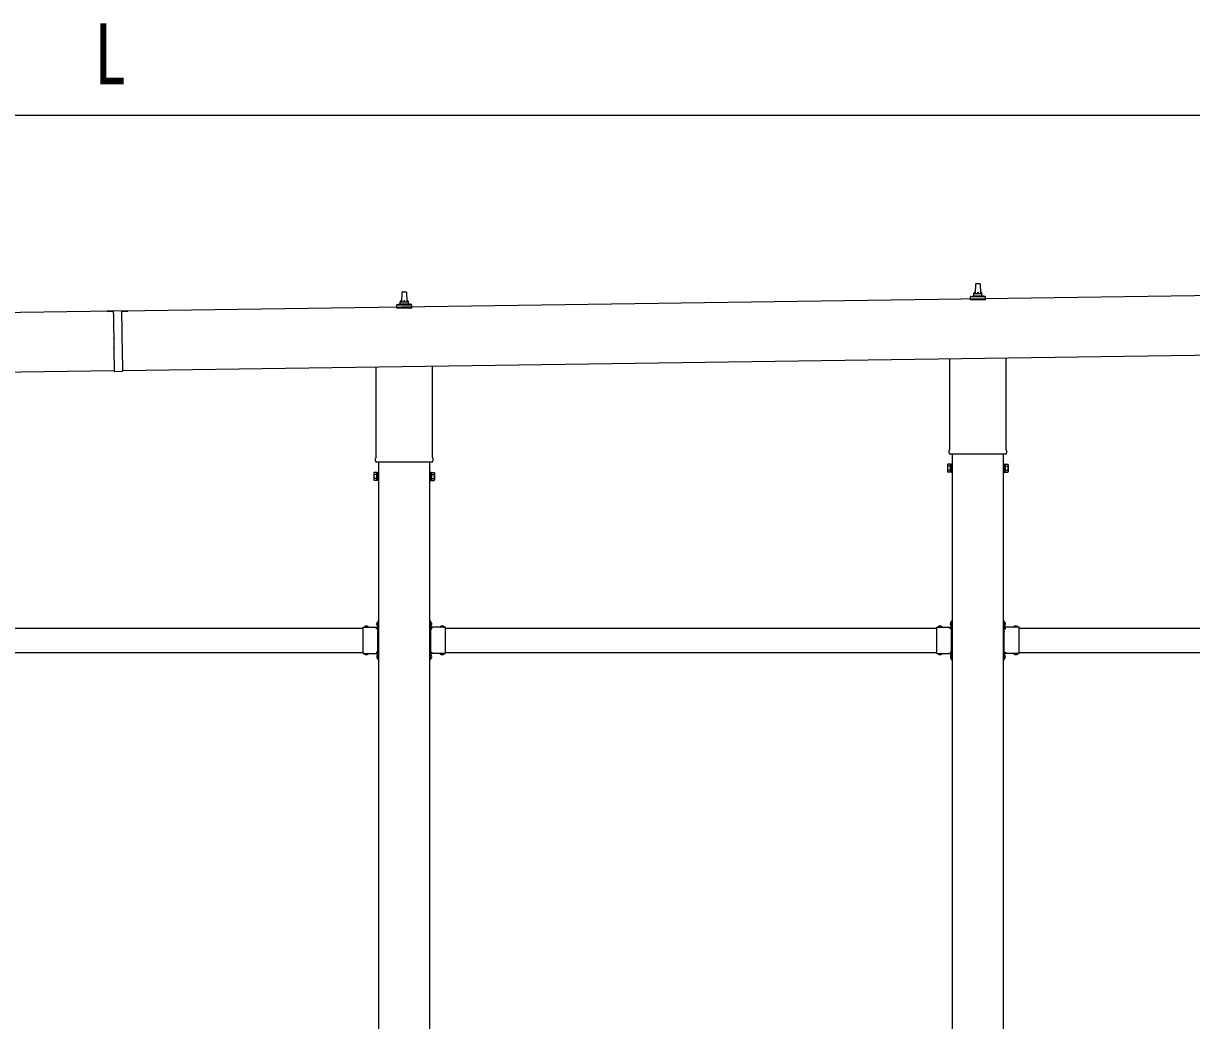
# Model space of a CAD drawing. Units: millimetres, scale not verified. Extents: x -18922 to 18922, y -13365 to 13365.
# Drawn here: x -1558 to 1293, y -4048 to -1614 of the extents above; entities that cross this region are included whole.
import ezdxf
from ezdxf.enums import TextEntityAlignment as Align

# ---------------------------------------------------------------- set-up
doc = ezdxf.new("R2010")
doc.units = ezdxf.units.MM
doc.header["$LTSCALE"] = 50
for name, color, linetype in [('0-5_YKK_13', 4, 'Continuous'), ('0-6_YKK_A1', 4, 'Continuous'), ('0-7_YKK_D', 6, 'Continuous')]:
    doc.layers.add(name, color=color, linetype=linetype)
doc.styles.add('ＭＳ ゴシック', font='')
doc.styles.get('ＭＳ ゴシック').set_extended_font_data('MS Gothic')

msp = doc.modelspace()

# ---------------------------------------------------------------- linework, layer by layer
at = {"layer": '0-5_YKK_13'}
for p, q in [((765.49, -2273.24), (766.21, -2249.71)), ((767.21, -2248.74), (775.76, -2248.74)), ((776.76, -2249.71), (777.49, -2273.24)), ((-634.51, -2293.24), (-633.79, -2269.71)), ((-632.79, -2268.74), (-624.24, -2268.74)), ((-623.24, -2269.71), (-622.51, -2293.24)), ((753.24, -2288.74), (753.24, -2281.03)), ((753.62, -2280.24), (789.36, -2280.24)), ((754, -2280.05), (760.72, -2278.42)), ((761.11, -2278.24), (781.87, -2278.24)), ((761.49, -2277.45), (761.49, -2273.24)), ((762.49, -2273.24), (780.49, -2273.24)), ((781.49, -2277.45), (781.49, -2273.24)), ((788.97, -2280.05), (782.25, -2278.42)), ((789.74, -2288.74), (789.74, -2281.03)), ((-646.76, -2308.74), (-646.76, -2301.03)), ((-610.26, -2308.74), (-646.76, -2308.74)), ((-646.38, -2300.24), (-610.64, -2300.24)), ((-646, -2300.05), (-639.28, -2298.42)), ((-638.89, -2298.24), (-618.13, -2298.24)), ((-638.51, -2297.45), (-638.51, -2293.24)), ((-637.51, -2293.24), (-619.51, -2293.24)), ((-618.51, -2297.45), (-618.51, -2293.24)), ((-611.03, -2300.05), (-617.75, -2298.42)), ((-610.26, -2308.74), (-610.26, -2301.03)), ((789.74, -2288.74), (753.24, -2288.74)), ((-1303.58, -2315.25), (-1353.58, -2315.97)), ((-1353.58, -2315.97), (-1353.57, -2316.47)), ((-1353.57, -2316.47), (-1338.57, -2316.25)), ((-1338.58, -2315.75), (-1338.4, -2328.15)), ((-1338.39, -2328.95), (-1338.04, -2353.15)), ((-1318.58, -2315.47), (-1318.4, -2327.87)), ((-1318.57, -2315.97), (-1303.57, -2315.75)), ((-1318.39, -2328.67), (-1318.05, -2352.86)), ((-1303.58, -2315.25), (-1303.57, -2315.75)), ((-1338.03, -2353.95), (-1337.63, -2382.15)), ((-1318.03, -2353.66), (-1317.63, -2381.86)), ((-1337.62, -2382.95), (-1337.27, -2407.14)), ((-1317.62, -2382.66), (-1317.27, -2406.86)), ((-1337.26, -2407.94), (-1336.47, -2463.03)), ((-1317.26, -2407.66), (-1316.48, -2462.75)), ((-696.81, -2672.73), (-696.81, -2452.08)), ((-560.21, -2450.12), (-560.21, -2672.73)), ((703.19, -2652.73), (703.19, -2432.08)), ((839.79, -2430.13), (839.79, -2652.73)), ((-1336.47, -2463.04), (-1316.48, -2462.75)), ((-698.51, -2681.5), (-698.51, -2676)), ((-558.51, -2676), (-558.51, -2681.5)), ((701.49, -2661.5), (701.49, -2656)), ((839.42, -2665), (703.55, -2665)), ((841.49, -2656), (841.49, -2661.5)), ((-560.58, -2685), (-696.45, -2685)), ((697.49, -2691), (698.25, -2689.69)), ((697.49, -2691), (697.49, -2708)), ((697.49, -2708), (698.25, -2709.32)), ((704.49, -2694.59), (698.25, -2694.59)), ((704.49, -2704.41), (698.25, -2704.41)), ((706.99, -2708.7), (704.49, -2708.7)), ((835.99, -2708.7), (838.49, -2708.7)), ((838.49, -2694.59), (844.73, -2694.59)), ((838.49, -2704.41), (844.73, -2704.41)), ((845.49, -2691), (844.73, -2689.69)), ((845.49, -2708), (844.73, -2709.32)), ((845.49, -2691), (845.49, -2708)), ((-702.51, -2711), (-701.75, -2709.69)), ((-702.51, -2711), (-702.51, -2728)), ((-702.51, -2728), (-701.75, -2729.32)), ((-695.51, -2714.59), (-701.75, -2714.59)), ((-695.51, -2724.41), (-701.75, -2724.41)), ((-695.51, -2729.32), (-701.75, -2729.32)), ((-693.01, -2728.7), (-695.51, -2728.7)), ((-564.01, -2728.7), (-561.51, -2728.7)), ((-561.51, -2714.59), (-555.27, -2714.59)), ((-561.51, -2724.41), (-555.27, -2724.41)), ((-561.51, -2729.32), (-555.27, -2729.32)), ((-554.51, -2711), (-555.27, -2709.69)), ((-554.51, -2728), (-555.27, -2729.32)), ((-554.51, -2711), (-554.51, -2728)), ((704.49, -2709.32), (698.25, -2709.32)), ((838.49, -2709.32), (844.73, -2709.32)), ((-692.61, -3078.37), (-695.27, -3077.05)), ((-693.47, -3074.76), (-693.31, -3074.76)), ((-692.61, -3072), (-691.01, -3072)), ((-692.61, -3088.96), (-692.61, -3072)), ((-692.61, -3075.46), (-692.61, -3083.54)), ((-691.01, -3076.5), (-692.61, -3076.5)), ((-692.61, -3077.5), (-691.01, -3077.5)), ((-564.41, -3072), (-566.01, -3072)), ((-566.01, -3076.5), (-564.41, -3076.5)), ((-564.41, -3077.5), (-566.01, -3077.5)), ((-564.41, -3088.96), (-564.41, -3072)), ((-564.41, -3075.46), (-564.41, -3083.54)), ((-564.41, -3078.37), (-561.76, -3077.05)), ((-563.55, -3074.76), (-563.71, -3074.76)), ((707.39, -3078.37), (704.73, -3077.05)), ((706.53, -3074.76), (706.69, -3074.76)), ((707.39, -3072), (708.99, -3072)), ((707.39, -3088.96), (707.39, -3072)), ((707.39, -3075.46), (707.39, -3083.54)), ((708.99, -3076.5), (707.39, -3076.5)), ((707.39, -3077.5), (708.99, -3077.5)), ((835.59, -3072), (833.99, -3072)), ((833.99, -3076.5), (835.59, -3076.5)), ((835.59, -3077.5), (833.99, -3077.5)), ((835.59, -3088.96), (835.59, -3072)), ((835.59, -3075.46), (835.59, -3083.54)), ((835.59, -3078.37), (838.24, -3077.05)), ((836.45, -3074.76), (836.29, -3074.76)), ((-729.01, -3097.79), (-729.01, -3087.4)), ((-729.01, -3087.4), (-692.61, -3087.4)), ((-729.01, -3139.79), (-729.01, -3099.21)), ((-725.75, -3086.54), (-725.75, -3086.7)), ((-725.05, -3087.4), (-716.98, -3087.4)), ((-722.14, -3087.4), (-723.46, -3084.74)), ((-719.89, -3087.4), (-718.56, -3084.74)), ((-716.28, -3086.54), (-716.28, -3086.7)), ((-696.71, -3079.5), (-691.01, -3079.5)), ((-693.01, -3089), (-696.01, -3089)), ((-692.61, -3080.63), (-695.27, -3081.95)), ((-693.47, -3084.24), (-693.31, -3084.24)), ((-693.01, -3097.79), (-693.01, -3091)), ((-693.01, -3139.79), (-693.01, -3099.21)), ((-692.61, -3081.5), (-691.01, -3081.5)), ((-691.01, -3082.5), (-692.61, -3082.5)), ((-560.31, -3079.5), (-566.01, -3079.5)), ((-564.41, -3081.5), (-566.01, -3081.5)), ((-566.01, -3082.5), (-564.41, -3082.5)), ((-564.41, -3080.63), (-561.76, -3081.95)), ((-528.01, -3087.4), (-564.41, -3087.4)), ((-564.01, -3089), (-561.01, -3089)), ((-564.01, -3097.79), (-564.01, -3091)), ((-564.01, -3139.79), (-564.01, -3099.21)), ((-563.55, -3084.24), (-563.71, -3084.24)), ((-540.75, -3086.54), (-540.75, -3086.7)), ((-531.98, -3087.4), (-540.05, -3087.4)), ((-537.14, -3087.4), (-538.46, -3084.74)), ((-534.89, -3087.4), (-533.56, -3084.74)), ((-531.28, -3086.54), (-531.28, -3086.7)), ((-528.01, -3097.79), (-528.01, -3087.4)), ((-528.01, -3139.79), (-528.01, -3099.21)), ((670.99, -3097.79), (670.99, -3087.4)), ((670.99, -3087.4), (707.39, -3087.4)), ((670.99, -3139.79), (670.99, -3099.21)), ((674.25, -3086.54), (674.25, -3086.7)), ((674.95, -3087.4), (683.02, -3087.4)), ((677.86, -3087.4), (676.54, -3084.74)), ((680.11, -3087.4), (681.44, -3084.74)), ((683.72, -3086.54), (683.72, -3086.7)), ((703.29, -3079.5), (708.99, -3079.5)), ((706.99, -3089), (703.99, -3089)), ((707.39, -3080.63), (704.73, -3081.95)), ((706.53, -3084.24), (706.69, -3084.24)), ((706.99, -3097.79), (706.99, -3091)), ((706.99, -3139.79), (706.99, -3099.21)), ((707.39, -3081.5), (708.99, -3081.5)), ((708.99, -3082.5), (707.39, -3082.5)), ((839.69, -3079.5), (833.99, -3079.5)), ((835.59, -3081.5), (833.99, -3081.5)), ((833.99, -3082.5), (835.59, -3082.5)), ((835.59, -3080.63), (838.24, -3081.95)), ((871.99, -3087.4), (835.59, -3087.4)), ((835.99, -3089), (838.99, -3089)), ((835.99, -3097.79), (835.99, -3091)), ((835.99, -3139.79), (835.99, -3099.21)), ((836.45, -3084.24), (836.29, -3084.24)), ((859.25, -3086.54), (859.25, -3086.7)), ((868.02, -3087.4), (859.95, -3087.4)), ((862.86, -3087.4), (861.54, -3084.74)), ((865.11, -3087.4), (866.44, -3084.74)), ((868.72, -3086.54), (868.72, -3086.7)), ((871.99, -3097.79), (871.99, -3087.4)), ((871.99, -3139.79), (871.99, -3099.21)), ((-729.01, -3151.6), (-729.01, -3141.21)), ((-729.01, -3151.6), (-692.61, -3151.6)), ((-725.75, -3152.46), (-725.75, -3152.3)), ((-725.05, -3151.6), (-716.98, -3151.6)), ((-722.14, -3151.6), (-723.46, -3154.26)), ((-719.89, -3151.6), (-718.56, -3154.26)), ((-716.28, -3152.46), (-716.28, -3152.3)), ((-696.01, -3150), (-693.01, -3150)), ((-692.61, -3158.37), (-695.27, -3157.05)), ((-692.61, -3160.63), (-695.27, -3161.95)), ((-693.47, -3154.77), (-693.31, -3154.77)), ((-693.47, -3164.24), (-693.31, -3164.24)), ((-693.01, -3148), (-693.01, -3141.21)), ((-692.61, -3167), (-692.61, -3150.04)), ((-692.61, -3155.47), (-692.61, -3163.54)), ((-692.61, -3157.5), (-691.01, -3157.5)), ((-692.61, -3161.5), (-691.01, -3161.5)), ((-564.41, -3157.5), (-566.01, -3157.5)), ((-564.41, -3161.5), (-566.01, -3161.5)), ((-564.41, -3167), (-564.41, -3150.04)), ((-528.01, -3151.6), (-564.41, -3151.6)), ((-564.41, -3155.47), (-564.41, -3163.54)), ((-564.41, -3158.37), (-561.76, -3157.05)), ((-564.41, -3160.63), (-561.76, -3161.95)), ((-564.01, -3148), (-564.01, -3141.21)), ((-561.01, -3150), (-564.01, -3150)), ((-563.55, -3154.77), (-563.71, -3154.77)), ((-563.55, -3164.24), (-563.71, -3164.24)), ((-540.75, -3152.46), (-540.75, -3152.3)), ((-531.98, -3151.6), (-540.05, -3151.6)), ((-537.14, -3151.6), (-538.46, -3154.26)), ((-534.89, -3151.6), (-533.56, -3154.26)), ((-531.28, -3152.46), (-531.28, -3152.3)), ((-528.01, -3151.6), (-528.01, -3141.21)), ((670.99, -3151.6), (670.99, -3141.21)), ((670.99, -3151.6), (707.39, -3151.6)), ((674.25, -3152.46), (674.25, -3152.3)), ((674.95, -3151.6), (683.02, -3151.6)), ((677.86, -3151.6), (676.54, -3154.26)), ((680.11, -3151.6), (681.44, -3154.26)), ((683.72, -3152.46), (683.72, -3152.3)), ((703.99, -3150), (706.99, -3150)), ((707.39, -3158.37), (704.73, -3157.05)), ((707.39, -3160.63), (704.73, -3161.95)), ((706.53, -3154.77), (706.69, -3154.77)), ((706.53, -3164.24), (706.69, -3164.24)), ((706.99, -3148), (706.99, -3141.21)), ((707.39, -3167), (707.39, -3150.04)), ((707.39, -3155.47), (707.39, -3163.54)), ((707.39, -3157.5), (708.99, -3157.5)), ((707.39, -3161.5), (708.99, -3161.5)), ((835.59, -3157.5), (833.99, -3157.5)), ((835.59, -3161.5), (833.99, -3161.5)), ((835.59, -3167), (835.59, -3150.04)), ((871.99, -3151.6), (835.59, -3151.6)), ((835.59, -3155.47), (835.59, -3163.54)), ((835.59, -3158.37), (838.24, -3157.05)), ((835.59, -3160.63), (838.24, -3161.95)), ((835.99, -3148), (835.99, -3141.21)), ((838.99, -3150), (835.99, -3150)), ((836.45, -3154.77), (836.29, -3154.77)), ((836.45, -3164.24), (836.29, -3164.24)), ((859.25, -3152.46), (859.25, -3152.3)), ((868.02, -3151.6), (859.95, -3151.6)), ((862.86, -3151.6), (861.54, -3154.26)), ((865.11, -3151.6), (866.44, -3154.26)), ((868.72, -3152.46), (868.72, -3152.3)), ((871.99, -3151.6), (871.99, -3141.21)), ((-692.61, -3167), (-691.01, -3167)), ((-564.41, -3167), (-566.01, -3167)), ((707.39, -3167), (708.99, -3167)), ((835.59, -3167), (833.99, -3167))]:
    msp.add_line(p, q, dxfattribs=at)
for points in [[(704.49, -2709.32), (704.49, -2689.69), (698.25, -2689.69)], [(704.49, -2708.7), (704.49, -2690.3), (706.99, -2690.3)], [(838.49, -2708.7), (838.49, -2690.3), (835.99, -2690.3)], [(838.49, -2709.32), (838.49, -2689.69), (844.73, -2689.69)], [(-695.51, -2729.32), (-695.51, -2709.69), (-701.75, -2709.69)], [(-695.51, -2728.7), (-695.51, -2710.3), (-693.01, -2710.3)], [(-561.51, -2728.7), (-561.51, -2710.3), (-564.01, -2710.3)], [(-561.51, -2729.32), (-561.51, -2709.69), (-555.27, -2709.69)], [(-691.01, -3087), (-691.01, -3081), (-691.01, -3078), (-691.01, -3072)], [(-566.01, -3087), (-566.01, -3081), (-566.01, -3078), (-566.01, -3072)], [(708.99, -3087), (708.99, -3081), (708.99, -3078), (708.99, -3072)], [(833.99, -3087), (833.99, -3081), (833.99, -3078), (833.99, -3072)], [(-693.01, -3091), (-696.01, -3091), (-696.01, -3087.4)], [(-564.01, -3091), (-561.01, -3091), (-561.01, -3087.4)], [(706.99, -3091), (703.99, -3091), (703.99, -3087.4)], [(835.99, -3091), (838.99, -3091), (838.99, -3087.4)], [(-693.01, -3148), (-696.01, -3148), (-696.01, -3151.6)], [(-691.01, -3167), (-691.01, -3161), (-691.01, -3158), (-691.01, -3152)], [(-566.01, -3167), (-566.01, -3161), (-566.01, -3158), (-566.01, -3152)], [(-564.01, -3148), (-561.01, -3148), (-561.01, -3151.6)], [(706.99, -3148), (703.99, -3148), (703.99, -3151.6)], [(708.99, -3167), (708.99, -3161), (708.99, -3158), (708.99, -3152)], [(833.99, -3167), (833.99, -3161), (833.99, -3158), (833.99, -3152)], [(835.99, -3148), (838.99, -3148), (838.99, -3151.6)]]:
    msp.add_lwpolyline(points, dxfattribs=at)
for points in [[(706.99, -2710), (706.99, -2689), (708.99, -2689), (708.99, -2710)], [(835.99, -2710), (835.99, -2689), (833.99, -2689), (833.99, -2710)], [(-693.01, -2730), (-693.01, -2709), (-691.01, -2709), (-691.01, -2730)], [(-564.01, -2730), (-564.01, -2709), (-566.01, -2709), (-566.01, -2730)]]:
    msp.add_lwpolyline(points, close=True, dxfattribs=at)
for centre, radius, start, end in [((767.21, -2249.74), 1, 90, 178.60509), ((775.76, -2249.74), 1, 1.39491, 90), ((-632.79, -2269.74), 1, 90, 178.60509), ((-624.24, -2269.74), 1, 1.39491, 90), ((754.24, -2281.03), 1, 103.62699, 180), ((760.49, -2277.45), 1, 283.62699, 0), ((765.57, -2273.87), 4.13, 90, 171.17633), ((762.49, -2274.24), 1, 90, 180), ((774.82, -2273.24), 4.83, 133.60282, 180), ((768.15, -2273.24), 4.83, 0, 46.39718), ((777.4, -2273.87), 4.13, 8.82367, 90), ((780.49, -2274.24), 1, 0, 90), ((782.49, -2277.45), 1, 180, 256.37301), ((788.74, -2281.03), 1, 0, 76.37301), ((-645.76, -2301.03), 1, 103.62699, 180), ((-639.51, -2297.45), 1, 283.62699, 0), ((-634.43, -2293.87), 4.13, 90, 171.17633), ((-637.51, -2294.24), 1, 90, 180), ((-625.18, -2293.24), 4.83, 133.60282, 180), ((-631.85, -2293.24), 4.83, 0, 46.39718), ((-622.6, -2293.87), 4.13, 8.82367, 90), ((-619.51, -2294.24), 1, 0, 90), ((-617.51, -2297.45), 1, 180, 256.37301), ((-611.26, -2301.03), 1, 0, 76.37301), ((-1338.7, -2328.56), 0.5, 307.68835, 53.94855), ((-1318.1, -2328.26), 0.5, 127.68835, 233.94855), ((-1338.34, -2353.55), 0.5, 307.68835, 53.94855), ((-1317.74, -2353.26), 0.5, 127.68835, 233.94855), ((-1337.92, -2382.55), 0.5, 307.68835, 53.94855), ((-1317.33, -2382.26), 0.5, 127.68835, 233.94855), ((-1337.57, -2407.55), 0.5, 307.68835, 53.94855), ((-1316.97, -2407.25), 0.5, 127.68835, 233.94855), ((-694.51, -2676), 4, 125.09963, 180), ((-562.51, -2676), 4, 0, 54.90037), ((705.49, -2656), 4, 125.09963, 180), ((705.49, -2661.5), 4, 180, 194.47751), ((705.49, -2661.5), 4, 194.47751, 241.04498), ((837.49, -2661.5), 4, 298.95502, 345.52249), ((837.49, -2656), 4, 0, 54.90037), ((837.49, -2661.5), 4, 345.52249, 0), ((-694.51, -2681.5), 4, 180, 194.47751), ((-694.51, -2681.5), 4, 194.47751, 241.04498), ((-562.51, -2681.5), 4, 298.95502, 345.52249), ((-562.51, -2681.5), 4, 345.52249, 0), ((701.83, -2692.14), 4.34, 145.61575, 214.38425), ((713.73, -2699.5), 16.24, 162.41205, 197.58795), ((701.83, -2706.86), 4.34, 145.61575, 214.38425), ((841.14, -2692.14), 4.34, 325.61575, 34.38425), ((829.25, -2699.5), 16.24, 342.41205, 17.58795), ((841.14, -2706.86), 4.34, 325.61575, 34.38425), ((-698.17, -2712.14), 4.34, 145.61575, 214.38425), ((-686.27, -2719.5), 16.24, 162.41205, 197.58795), ((-698.17, -2726.86), 4.34, 145.61575, 214.38425), ((-558.86, -2712.14), 4.34, 325.61575, 34.38425), ((-570.75, -2719.5), 16.24, 342.41205, 17.58795), ((-558.86, -2726.86), 4.34, 325.61575, 34.38425), ((-688.71, -3079.5), 7, 140.87645, 180), ((-693.47, -3075.63), 0.862, 90, 140.87645), ((-693.31, -3075.46), 0.7, 0, 90), ((-563.71, -3075.46), 0.7, 90, 180), ((-563.55, -3075.63), 0.862, 39.12355, 90), ((-568.31, -3079.5), 7, 0, 39.12355), ((711.29, -3079.5), 7, 140.87645, 180), ((706.53, -3075.63), 0.862, 90, 140.87645), ((706.69, -3075.46), 0.7, 0, 90), ((836.29, -3075.46), 0.7, 90, 180), ((836.45, -3075.63), 0.862, 39.12355, 90), ((831.69, -3079.5), 7, 0, 39.12355), ((-729.71, -3098.5), 1, 314.427, 45.573), ((-724.89, -3086.54), 0.862, 129.12355, 180), ((-725.05, -3086.7), 0.7, 180, 270), ((-721.01, -3091.3), 7, 90, 129.12355), ((-721.01, -3091.3), 7, 50.87645, 90), ((-716.98, -3086.7), 0.7, 270, 0), ((-717.14, -3086.54), 0.862, 0, 50.87645), ((-688.71, -3079.5), 7, 180, 219.12355), ((-693.47, -3083.37), 0.862, 219.12355, 270), ((-693.31, -3083.54), 0.7, 270, 0), ((-692.31, -3098.5), 1, 134.427, 225.573), ((-693.01, -3087), 2, 270, 0), ((-564.01, -3087), 2, 180, 270), ((-563.71, -3083.54), 0.7, 180, 270), ((-564.71, -3098.5), 1, 314.427, 45.573), ((-563.55, -3083.37), 0.862, 270, 320.87645), ((-568.31, -3079.5), 7, 320.87645, 0), ((-539.89, -3086.54), 0.862, 129.12355, 180), ((-540.05, -3086.7), 0.7, 180, 270), ((-536.01, -3091.3), 7, 90, 129.12355), ((-536.01, -3091.3), 7, 50.87645, 90), ((-531.98, -3086.7), 0.7, 270, 0), ((-532.14, -3086.54), 0.862, 0, 50.87645), ((-527.31, -3098.5), 1, 134.427, 225.573), ((670.29, -3098.5), 1, 314.427, 45.573), ((675.11, -3086.54), 0.862, 129.12355, 180), ((674.95, -3086.7), 0.7, 180, 270), ((678.99, -3091.3), 7, 90, 129.12355), ((678.99, -3091.3), 7, 50.87645, 90), ((683.02, -3086.7), 0.7, 270, 0), ((682.86, -3086.54), 0.862, 0, 50.87645), ((711.29, -3079.5), 7, 180, 219.12355), ((706.53, -3083.37), 0.862, 219.12355, 270), ((706.69, -3083.54), 0.7, 270, 0), ((707.69, -3098.5), 1, 134.427, 225.573), ((706.99, -3087), 2, 270, 0), ((835.99, -3087), 2, 180, 270), ((836.29, -3083.54), 0.7, 180, 270), ((835.29, -3098.5), 1, 314.427, 45.573), ((836.45, -3083.37), 0.862, 270, 320.87645), ((831.69, -3079.5), 7, 320.87645, 0), ((860.11, -3086.54), 0.862, 129.12355, 180), ((859.95, -3086.7), 0.7, 180, 270), ((863.99, -3091.3), 7, 90, 129.12355), ((863.99, -3091.3), 7, 50.87645, 90), ((868.02, -3086.7), 0.7, 270, 0), ((867.86, -3086.54), 0.862, 0, 50.87645), ((872.69, -3098.5), 1, 134.427, 225.573), ((-729.71, -3140.5), 1, 314.427, 45.573), ((-725.05, -3152.3), 0.7, 90, 180), ((-724.89, -3152.46), 0.862, 180, 230.87645), ((-721.01, -3147.7), 7, 230.87645, 270), ((-721.01, -3147.7), 7, 270, 309.12355), ((-716.98, -3152.3), 0.7, 0, 90), ((-717.14, -3152.46), 0.862, 309.12355, 0), ((-688.71, -3159.5), 7, 140.87645, 180), ((-688.71, -3159.5), 7, 180, 219.12355), ((-693.47, -3155.63), 0.862, 90, 140.87645), ((-693.47, -3163.37), 0.862, 219.12355, 270), ((-692.31, -3140.5), 1, 134.427, 225.573), ((-693.31, -3155.47), 0.7, 0, 90), ((-693.31, -3163.54), 0.7, 270, 0), ((-693.01, -3152), 2, 0, 90), ((-564.01, -3152), 2, 90, 180), ((-563.71, -3155.47), 0.7, 90, 180), ((-563.71, -3163.54), 0.7, 180, 270), ((-564.71, -3140.5), 1, 314.427, 45.573), ((-563.55, -3155.63), 0.862, 39.12355, 90), ((-563.55, -3163.37), 0.862, 270, 320.87645), ((-568.31, -3159.5), 7, 0, 39.12355), ((-568.31, -3159.5), 7, 320.87645, 0), ((-540.05, -3152.3), 0.7, 90, 180), ((-539.89, -3152.46), 0.862, 180, 230.87645), ((-536.01, -3147.7), 7, 230.87645, 270), ((-536.01, -3147.7), 7, 270, 309.12355), ((-531.98, -3152.3), 0.7, 0, 90), ((-532.14, -3152.46), 0.862, 309.12355, 0), ((-527.31, -3140.5), 1, 134.427, 225.573), ((670.29, -3140.5), 1, 314.427, 45.573), ((674.95, -3152.3), 0.7, 90, 180), ((675.11, -3152.46), 0.862, 180, 230.87645), ((678.99, -3147.7), 7, 230.87645, 270), ((678.99, -3147.7), 7, 270, 309.12355), ((683.02, -3152.3), 0.7, 0, 90), ((682.86, -3152.46), 0.862, 309.12355, 0), ((711.29, -3159.5), 7, 140.87645, 180), ((711.29, -3159.5), 7, 180, 219.12355), ((706.53, -3155.63), 0.862, 90, 140.87645), ((706.53, -3163.37), 0.862, 219.12355, 270), ((707.69, -3140.5), 1, 134.427, 225.573), ((706.69, -3155.47), 0.7, 0, 90), ((706.69, -3163.54), 0.7, 270, 0), ((706.99, -3152), 2, 0, 90), ((835.99, -3152), 2, 90, 180), ((836.29, -3155.47), 0.7, 90, 180), ((836.29, -3163.54), 0.7, 180, 270), ((835.29, -3140.5), 1, 314.427, 45.573), ((836.45, -3155.63), 0.862, 39.12355, 90), ((836.45, -3163.37), 0.862, 270, 320.87645), ((831.69, -3159.5), 7, 0, 39.12355), ((831.69, -3159.5), 7, 320.87645, 0), ((859.95, -3152.3), 0.7, 90, 180), ((860.11, -3152.46), 0.862, 180, 230.87645), ((863.99, -3147.7), 7, 230.87645, 270), ((863.99, -3147.7), 7, 270, 309.12355), ((868.02, -3152.3), 0.7, 0, 90), ((867.86, -3152.46), 0.862, 309.12355, 0), ((872.69, -3140.5), 1, 134.427, 225.573)]:
    msp.add_arc(centre, radius, start, end, dxfattribs=at)
at = {"layer": '0-6_YKK_A1'}
for p, q in [((4058.35, -2239.16), (-1318.57, -2315.94)), ((-1338.57, -2316.23), (-6725.61, -2393.16)), ((-1316.5, -2460.93), (4060.42, -2384.12)), ((-6723.54, -2538.17), (-1336.5, -2461.21)), ((708.99, -2665), (708.99, -5562.5)), ((833.99, -5562.5), (833.99, -2665)), ((-691.01, -2685), (-691.01, -5562.5)), ((-566.01, -5562.5), (-566.01, -2685)), ((-1928.01, -3089.5), (-729.01, -3089.5)), ((-528.01, -3089.5), (670.99, -3089.5)), ((871.99, -3089.5), (2070.99, -3089.5)), ((-1928.01, -3149.5), (-729.01, -3149.5)), ((-696.01, -3149.5), (-691.51, -3149.5)), ((-561.01, -3149.5), (-565.51, -3149.5)), ((-528.01, -3149.5), (670.99, -3149.5)), ((703.99, -3149.5), (708.49, -3149.5)), ((838.99, -3149.5), (834.49, -3149.5)), ((871.99, -3149.5), (2070.99, -3149.5))]:
    msp.add_line(p, q, dxfattribs=at)
for points in [[(-696.01, -3089.5), (-691.51, -3089.5), (-691.51, -3149.5)], [(-561.01, -3089.5), (-565.51, -3089.5), (-565.51, -3149.5)], [(703.99, -3089.5), (708.49, -3089.5), (708.49, -3149.5)], [(838.99, -3089.5), (834.49, -3089.5), (834.49, -3149.5)]]:
    msp.add_lwpolyline(points, dxfattribs=at)
at = {"layer": '0-7_YKK_D'}
msp.add_line((3852.91, -1838.68), (-6518.1, -1838.68), dxfattribs=at)

# ---------------------------------------------------------------- texts
at = {"layer": '0-7_YKK_D', "style": 'ＭＳ ゴシック', "width": 0.8}
msp.add_text('L', height=148.5, dxfattribs=at).set_placement((-1386.6, -1806.68), align=Align.BOTTOM_LEFT)

doc.saveas('drawing.dxf')
